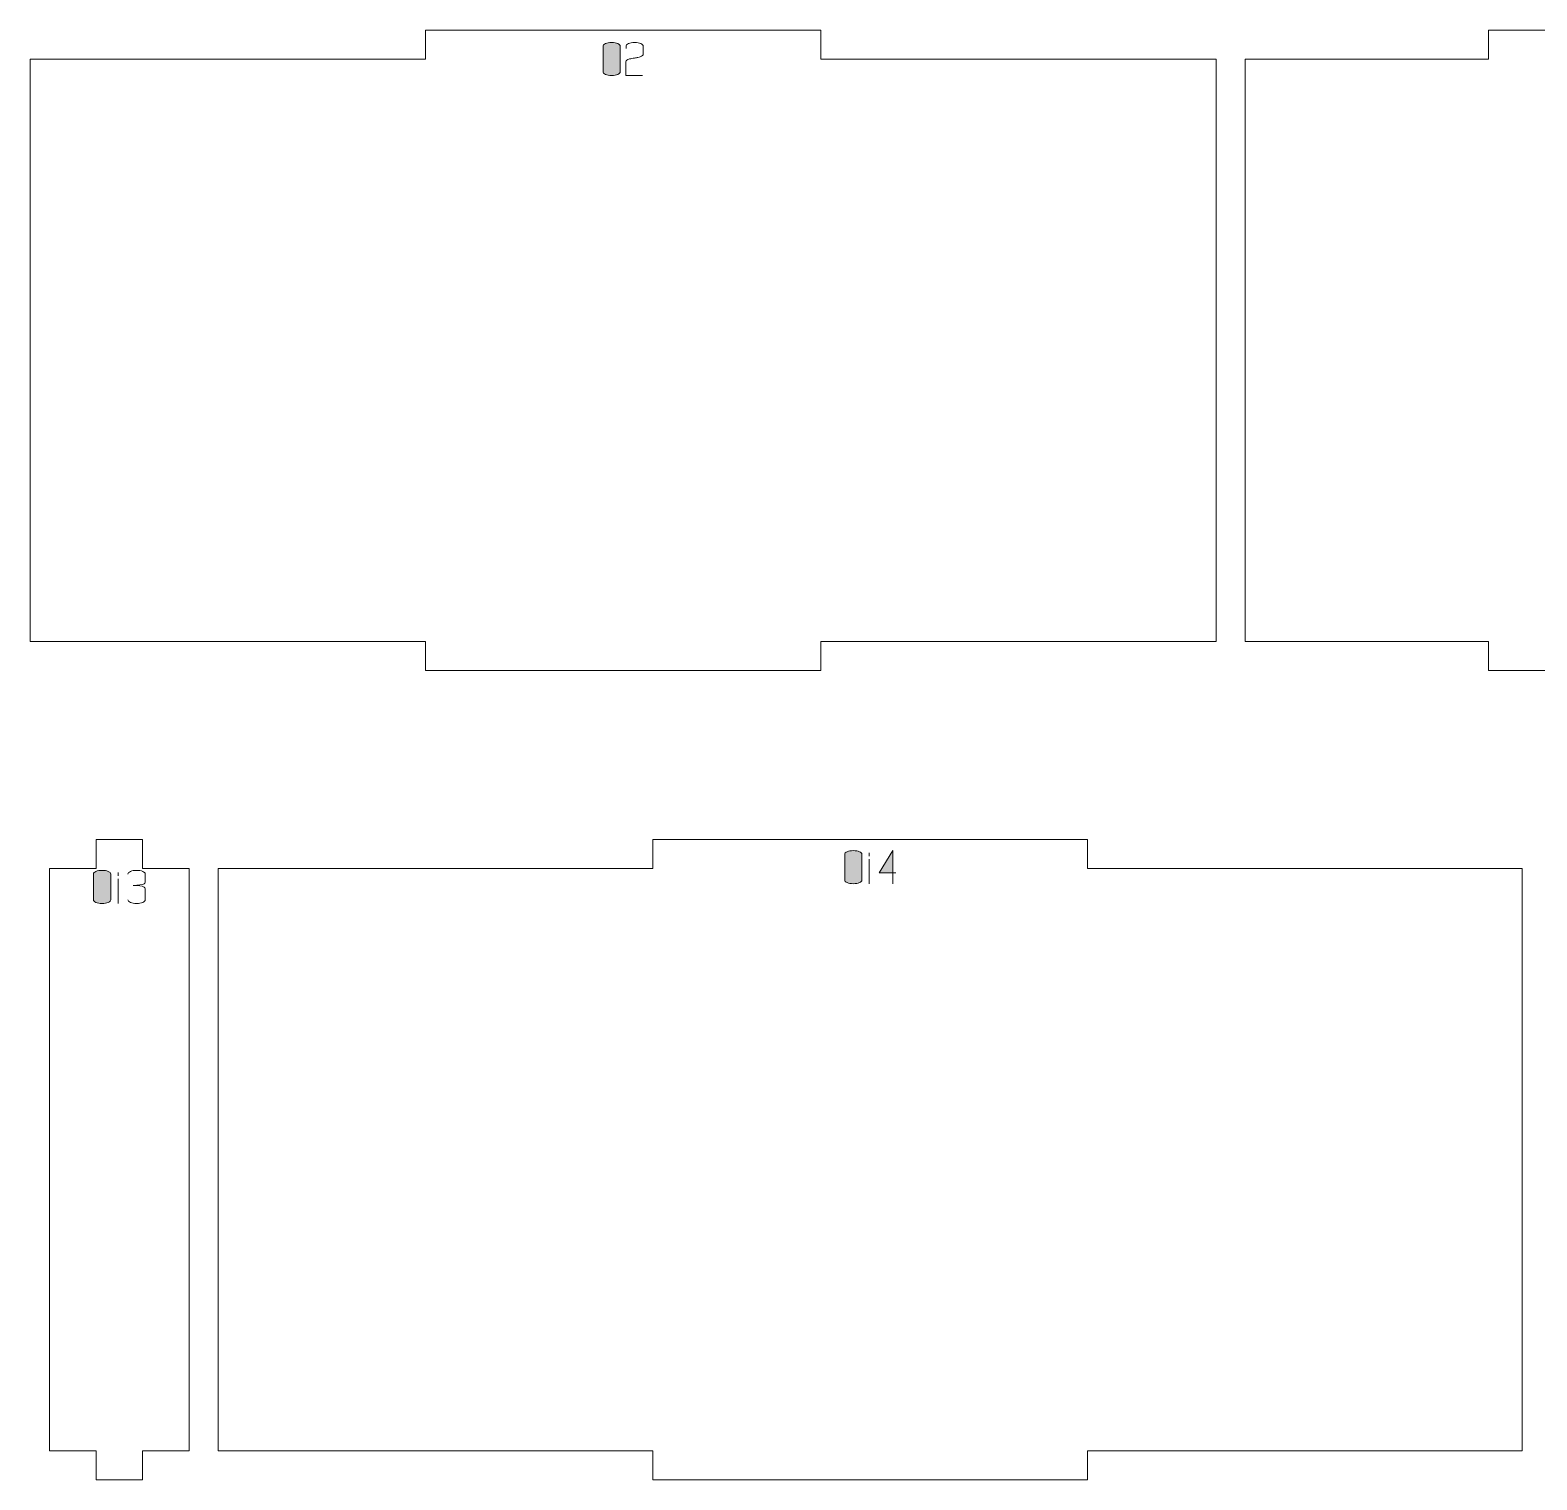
# Model space of a CAD drawing. Header units: centimetres. Extents: x -249 to 275, y -506 to 461.
# Drawn here: x 45.82 to 61.35, y 253.4 to 268.34 of the extents above; entities that cross this region are included whole.
import ezdxf

# ---------------------------------------------------------------- set-up
doc = ezdxf.new("R2010")
doc.units = ezdxf.units.CM
doc.header["$MEASUREMENT"] = 0
doc.layers.add('Capa 1', color=7, linetype='Continuous')

msp = doc.modelspace()

# ---------------------------------------------------------------- hatches: boundary and pattern name
at = {"layer": 'Capa 1', "true_color": 0x3e4095}
h = msp.add_hatch(color=175, dxfattribs=at)
edge = h.paths.add_edge_path()
edge.add_spline(control_points=[(51.7211, 267.91115), (51.7211, 267.90061), (51.72958, 267.89164), (51.74654, 267.88423), (51.76349, 267.87682), (51.78465, 267.87312), (51.81, 267.87312), (51.83535, 267.87312), (51.85651, 267.87682), (51.87347, 267.88423), (51.89042, 267.89164), (51.8989, 267.90061), (51.8989, 267.91115), (51.8989, 267.91115), (51.8989, 268.17587), (51.8989, 268.17587), (51.8989, 268.18641), (51.89042, 268.19538), (51.87347, 268.20279), (51.85651, 268.2102), (51.83535, 268.2139), (51.81, 268.2139), (51.78465, 268.2139), (51.76349, 268.2102), (51.74654, 268.20279), (51.72958, 268.19538), (51.7211, 268.18641), (51.7211, 268.17587), (51.7211, 268.17587), (51.7211, 267.91115), (51.7211, 267.91115)], knot_values=[0, 0, 0, 0, 0.1, 0.1, 0.1, 0.2, 0.2, 0.2, 0.3, 0.3, 0.3, 0.4, 0.4, 0.4, 0.5, 0.5, 0.5, 0.6, 0.6, 0.6, 0.7, 0.7, 0.7, 0.8, 0.8, 0.8, 0.9, 0.9, 0.9, 1, 1, 1, 1], degree=3, periodic=1)
h = msp.add_hatch(color=175, dxfattribs=at)
edge = h.paths.add_edge_path()
edge.add_spline(control_points=[(51.8989, 267.91115), (51.8989, 267.90061), (51.89042, 267.89164), (51.87347, 267.88423), (51.85651, 267.87682), (51.83535, 267.87312), (51.81, 267.87312), (51.78465, 267.87312), (51.76349, 267.87682), (51.74654, 267.88423), (51.72958, 267.89164), (51.7211, 267.90061), (51.7211, 267.91115), (51.7211, 267.91115), (51.7211, 268.17587), (51.7211, 268.17587), (51.7211, 268.18641), (51.72958, 268.19538), (51.74654, 268.20279), (51.76349, 268.2102), (51.78465, 268.2139), (51.81, 268.2139), (51.83535, 268.2139), (51.85651, 268.2102), (51.87347, 268.20279), (51.89042, 268.19538), (51.8989, 268.18641), (51.8989, 268.17587), (51.8989, 268.17587), (51.8989, 267.91115), (51.8989, 267.91115)], knot_values=[0, 0, 0, 0, 0.1, 0.1, 0.1, 0.2, 0.2, 0.2, 0.3, 0.3, 0.3, 0.4, 0.4, 0.4, 0.5, 0.5, 0.5, 0.6, 0.6, 0.6, 0.7, 0.7, 0.7, 0.8, 0.8, 0.8, 0.9, 0.9, 0.9, 1, 1, 1, 1], degree=3, periodic=1)
h = msp.add_hatch(color=175, dxfattribs=at)
edge = h.paths.add_edge_path()
edge.add_spline(control_points=[(51.95768, 267.87312), (51.95768, 267.87312), (51.95768, 268.01585), (51.95768, 268.01585), (51.95866, 268.0287), (51.97035, 268.03857), (51.99274, 268.04549), (52.00196, 268.04615), (52.01077, 268.04722), (52.01917, 268.0487), (52.02756, 268.05018), (52.03604, 268.05174), (52.0446, 268.05339), (52.06041, 268.05602), (52.07251, 268.05816), (52.0809, 268.05981), (52.0893, 268.06146), (52.09745, 268.0636), (52.10535, 268.06623), (52.12576, 268.0738), (52.13597, 268.08352), (52.13597, 268.09537), (52.13597, 268.09537), (52.13597, 268.17587), (52.13597, 268.17587), (52.13597, 268.18641), (52.12749, 268.19538), (52.11054, 268.20279), (52.09358, 268.2102), (52.07242, 268.2139), (52.04707, 268.2139), (52.02172, 268.2139), (52.00056, 268.2102), (51.98361, 268.20279), (51.96665, 268.19538), (51.95817, 268.18641), (51.95817, 268.17587), (51.95817, 268.17587), (51.95817, 268.15167), (51.95817, 268.15167), (51.95817, 268.15167), (51.95817, 268.17587), (51.95817, 268.17587), (51.95817, 268.18641), (51.96665, 268.19538), (51.98361, 268.20279), (52.00056, 268.2102), (52.02172, 268.2139), (52.04707, 268.2139), (52.07242, 268.2139), (52.09358, 268.2102), (52.11054, 268.20279), (52.12749, 268.19538), (52.13597, 268.18641), (52.13597, 268.17587), (52.13597, 268.17587), (52.13597, 268.09537), (52.13597, 268.09537), (52.13597, 268.08352), (52.12576, 268.0738), (52.10535, 268.06623), (52.09745, 268.0636), (52.0893, 268.06146), (52.0809, 268.05981), (52.07251, 268.05816), (52.06041, 268.05602), (52.0446, 268.05339), (52.03604, 268.05174), (52.02756, 268.05018), (52.01917, 268.0487), (52.01077, 268.04722), (52.00196, 268.04615), (51.99274, 268.04549), (51.97035, 268.03857), (51.95866, 268.0287), (51.95768, 268.01585), (51.95768, 268.01585), (51.95768, 267.87312), (51.95768, 267.87312), (51.95768, 267.87312), (52.12659, 267.87312), (52.12659, 267.87312), (52.12659, 267.87312), (51.95768, 267.87312), (51.95768, 267.87312)], knot_values=[0, 0, 0, 0, 0.03571429, 0.03571429, 0.03571429, 0.07142857, 0.07142857, 0.07142857, 0.10714286, 0.10714286, 0.10714286, 0.14285714, 0.14285714, 0.14285714, 0.17857143, 0.17857143, 0.17857143, 0.21428571, 0.21428571, 0.21428571, 0.25, 0.25, 0.25, 0.28571429, 0.28571429, 0.28571429, 0.32142857, 0.32142857, 0.32142857, 0.35714286, 0.35714286, 0.35714286, 0.39285714, 0.39285714, 0.39285714, 0.42857143, 0.42857143, 0.42857143, 0.46428571, 0.46428571, 0.46428571, 0.5, 0.5, 0.5, 0.53571429, 0.53571429, 0.53571429, 0.57142857, 0.57142857, 0.57142857, 0.60714286, 0.60714286, 0.60714286, 0.64285714, 0.64285714, 0.64285714, 0.67857143, 0.67857143, 0.67857143, 0.71428571, 0.71428571, 0.71428571, 0.75, 0.75, 0.75, 0.78571429, 0.78571429, 0.78571429, 0.82142857, 0.82142857, 0.82142857, 0.85714286, 0.85714286, 0.85714286, 0.89285714, 0.89285714, 0.89285714, 0.92857143, 0.92857143, 0.92857143, 0.96428571, 0.96428571, 0.96428571, 1, 1, 1, 1], degree=3, periodic=1)
h = msp.add_hatch(color=175, dxfattribs=at)
edge = h.paths.add_edge_path()
edge.add_spline(control_points=[(54.2117, 259.58351), (54.2117, 259.57297), (54.22018, 259.564), (54.23714, 259.55659), (54.25409, 259.54918), (54.27525, 259.54548), (54.3006, 259.54548), (54.32595, 259.54548), (54.34711, 259.54918), (54.36407, 259.55659), (54.38102, 259.564), (54.3895, 259.57297), (54.3895, 259.58351), (54.3895, 259.58351), (54.3895, 259.84823), (54.3895, 259.84823), (54.3895, 259.85877), (54.38102, 259.86774), (54.36407, 259.87515), (54.34711, 259.88256), (54.32595, 259.88626), (54.3006, 259.88626), (54.27525, 259.88626), (54.25409, 259.88256), (54.23714, 259.87515), (54.22018, 259.86774), (54.2117, 259.85877), (54.2117, 259.84823), (54.2117, 259.84823), (54.2117, 259.58351), (54.2117, 259.58351)], knot_values=[0, 0, 0, 0, 0.1, 0.1, 0.1, 0.2, 0.2, 0.2, 0.3, 0.3, 0.3, 0.4, 0.4, 0.4, 0.5, 0.5, 0.5, 0.6, 0.6, 0.6, 0.7, 0.7, 0.7, 0.8, 0.8, 0.8, 0.9, 0.9, 0.9, 1, 1, 1, 1], degree=3, periodic=1)
h = msp.add_hatch(color=175, dxfattribs=at)
edge = h.paths.add_edge_path()
edge.add_spline(control_points=[(54.3895, 259.58351), (54.3895, 259.57297), (54.38102, 259.564), (54.36407, 259.55659), (54.34711, 259.54918), (54.32595, 259.54548), (54.3006, 259.54548), (54.27525, 259.54548), (54.25409, 259.54918), (54.23714, 259.55659), (54.22018, 259.564), (54.2117, 259.57297), (54.2117, 259.58351), (54.2117, 259.58351), (54.2117, 259.84823), (54.2117, 259.84823), (54.2117, 259.85877), (54.22018, 259.86774), (54.23714, 259.87515), (54.25409, 259.88256), (54.27525, 259.88626), (54.3006, 259.88626), (54.32595, 259.88626), (54.34711, 259.88256), (54.36407, 259.87515), (54.38102, 259.86774), (54.3895, 259.85877), (54.3895, 259.84823), (54.3895, 259.84823), (54.3895, 259.58351), (54.3895, 259.58351)], knot_values=[0, 0, 0, 0, 0.1, 0.1, 0.1, 0.2, 0.2, 0.2, 0.3, 0.3, 0.3, 0.4, 0.4, 0.4, 0.5, 0.5, 0.5, 0.6, 0.6, 0.6, 0.7, 0.7, 0.7, 0.8, 0.8, 0.8, 0.9, 0.9, 0.9, 1, 1, 1, 1], degree=3, periodic=1)
h = msp.add_hatch(color=175, dxfattribs=at)
edge = h.paths.add_edge_path()
edge.add_spline(control_points=[(54.46507, 259.82848), (54.46507, 259.82848), (54.46556, 259.86355), (54.46556, 259.86355), (54.46556, 259.86355), (54.46507, 259.82848), (54.46507, 259.82848)], knot_values=[0, 0, 0, 0, 0.5, 0.5, 0.5, 1, 1, 1, 1], degree=3, periodic=1)
h = msp.add_hatch(color=175, dxfattribs=at)
edge = h.paths.add_edge_path()
edge.add_spline(control_points=[(54.46507, 259.54548), (54.46507, 259.54548), (54.46507, 259.79736), (54.46507, 259.79736), (54.46507, 259.79736), (54.46507, 259.54548), (54.46507, 259.54548)], knot_values=[0, 0, 0, 0, 0.5, 0.5, 0.5, 1, 1, 1, 1], degree=3, periodic=1)
h = msp.add_hatch(color=175, dxfattribs=at)
edge = h.paths.add_edge_path()
edge.add_spline(control_points=[(54.70707, 259.65809), (54.70707, 259.65809), (54.70707, 259.88676), (54.70707, 259.88676), (54.70707, 259.88676), (54.5673, 259.65809), (54.5673, 259.65809), (54.5673, 259.65809), (54.70707, 259.65809), (54.70707, 259.65809)], knot_values=[0, 0, 0, 0, 0.33333333, 0.33333333, 0.33333333, 0.66666667, 0.66666667, 0.66666667, 1, 1, 1, 1], degree=3, periodic=1)
h = msp.add_hatch(color=175, dxfattribs=at)
edge = h.paths.add_edge_path()
edge.add_spline(control_points=[(54.70707, 259.65809), (54.70707, 259.65809), (54.70707, 259.54548), (54.70707, 259.54548), (54.70707, 259.54548), (54.70707, 259.65809), (54.70707, 259.65809), (54.70707, 259.65809), (54.5673, 259.65809), (54.5673, 259.65809), (54.5673, 259.65809), (54.70707, 259.88676), (54.70707, 259.88676), (54.70707, 259.88676), (54.70707, 259.65809), (54.70707, 259.65809), (54.70707, 259.65809), (54.73917, 259.65809), (54.73917, 259.65809), (54.73917, 259.65809), (54.70707, 259.65809), (54.70707, 259.65809)], knot_values=[0, 0, 0, 0, 0.14285714, 0.14285714, 0.14285714, 0.28571429, 0.28571429, 0.28571429, 0.42857143, 0.42857143, 0.42857143, 0.57142857, 0.57142857, 0.57142857, 0.71428571, 0.71428571, 0.71428571, 0.85714286, 0.85714286, 0.85714286, 1, 1, 1, 1], degree=3, periodic=1)
h = msp.add_hatch(color=175, dxfattribs=at)
edge = h.paths.add_edge_path()
edge.add_spline(control_points=[(46.46986, 259.38031), (46.46986, 259.36977), (46.47834, 259.3608), (46.4953, 259.35339), (46.51225, 259.34598), (46.53341, 259.34228), (46.55876, 259.34228), (46.58411, 259.34228), (46.60527, 259.34598), (46.62223, 259.35339), (46.63918, 259.3608), (46.64766, 259.36977), (46.64766, 259.38031), (46.64766, 259.38031), (46.64766, 259.64503), (46.64766, 259.64503), (46.64766, 259.65557), (46.63918, 259.66454), (46.62223, 259.67195), (46.60527, 259.67936), (46.58411, 259.68306), (46.55876, 259.68306), (46.53341, 259.68306), (46.51225, 259.67936), (46.4953, 259.67195), (46.47834, 259.66454), (46.46986, 259.65557), (46.46986, 259.64503), (46.46986, 259.64503), (46.46986, 259.38031), (46.46986, 259.38031)], knot_values=[0, 0, 0, 0, 0.1, 0.1, 0.1, 0.2, 0.2, 0.2, 0.3, 0.3, 0.3, 0.4, 0.4, 0.4, 0.5, 0.5, 0.5, 0.6, 0.6, 0.6, 0.7, 0.7, 0.7, 0.8, 0.8, 0.8, 0.9, 0.9, 0.9, 1, 1, 1, 1], degree=3, periodic=1)
h = msp.add_hatch(color=175, dxfattribs=at)
edge = h.paths.add_edge_path()
edge.add_spline(control_points=[(46.64766, 259.38031), (46.64766, 259.36977), (46.63918, 259.3608), (46.62223, 259.35339), (46.60527, 259.34598), (46.58411, 259.34228), (46.55876, 259.34228), (46.53341, 259.34228), (46.51225, 259.34598), (46.4953, 259.35339), (46.47834, 259.3608), (46.46986, 259.36977), (46.46986, 259.38031), (46.46986, 259.38031), (46.46986, 259.64503), (46.46986, 259.64503), (46.46986, 259.65557), (46.47834, 259.66454), (46.4953, 259.67195), (46.51225, 259.67936), (46.53341, 259.68306), (46.55876, 259.68306), (46.58411, 259.68306), (46.60527, 259.67936), (46.62223, 259.67195), (46.63918, 259.66454), (46.64766, 259.65557), (46.64766, 259.64503), (46.64766, 259.64503), (46.64766, 259.38031), (46.64766, 259.38031)], knot_values=[0, 0, 0, 0, 0.1, 0.1, 0.1, 0.2, 0.2, 0.2, 0.3, 0.3, 0.3, 0.4, 0.4, 0.4, 0.5, 0.5, 0.5, 0.6, 0.6, 0.6, 0.7, 0.7, 0.7, 0.8, 0.8, 0.8, 0.9, 0.9, 0.9, 1, 1, 1, 1], degree=3, periodic=1)
h = msp.add_hatch(color=175, dxfattribs=at)
edge = h.paths.add_edge_path()
edge.add_spline(control_points=[(46.72323, 259.62528), (46.72323, 259.62528), (46.72372, 259.66035), (46.72372, 259.66035), (46.72372, 259.66035), (46.72323, 259.62528), (46.72323, 259.62528)], knot_values=[0, 0, 0, 0, 0.5, 0.5, 0.5, 1, 1, 1, 1], degree=3, periodic=1)
h = msp.add_hatch(color=175, dxfattribs=at)
edge = h.paths.add_edge_path()
edge.add_spline(control_points=[(46.91436, 259.34228), (46.88901, 259.34228), (46.86785, 259.34598), (46.8509, 259.35339), (46.83394, 259.3608), (46.82546, 259.36977), (46.82546, 259.38031), (46.82546, 259.36977), (46.83394, 259.3608), (46.8509, 259.35339), (46.86785, 259.34598), (46.88901, 259.34228), (46.91436, 259.34228), (46.93971, 259.34228), (46.96087, 259.34598), (46.97783, 259.35339), (46.99478, 259.3608), (47.00326, 259.36977), (47.00326, 259.38031), (47.00326, 259.38031), (47.00326, 259.49143), (47.00326, 259.49143), (47.00326, 259.50032), (46.99717, 259.50806), (46.98499, 259.51465), (46.9728, 259.52123), (46.93708, 259.52568), (46.87781, 259.52798), (46.93675, 259.5316), (46.97215, 259.53588), (46.984, 259.54082), (46.99585, 259.54576), (47.00227, 259.55383), (47.00326, 259.56502), (47.00326, 259.56502), (47.00326, 259.64503), (47.00326, 259.64503), (47.00326, 259.65557), (46.99478, 259.66454), (46.97783, 259.67195), (46.96087, 259.67936), (46.93971, 259.68306), (46.91436, 259.68306), (46.88901, 259.68306), (46.86785, 259.67936), (46.8509, 259.67195), (46.83394, 259.66454), (46.82546, 259.65557), (46.82546, 259.64503), (46.82546, 259.65557), (46.83394, 259.66454), (46.8509, 259.67195), (46.86785, 259.67936), (46.88901, 259.68306), (46.91436, 259.68306), (46.93971, 259.68306), (46.96087, 259.67936), (46.97783, 259.67195), (46.99478, 259.66454), (47.00326, 259.65557), (47.00326, 259.64503), (47.00326, 259.64503), (47.00326, 259.56502), (47.00326, 259.56502), (47.00227, 259.55383), (46.99585, 259.54576), (46.984, 259.54082), (46.97215, 259.53588), (46.93675, 259.5316), (46.87781, 259.52798), (46.93708, 259.52568), (46.9728, 259.52123), (46.98499, 259.51465), (46.99717, 259.50806), (47.00326, 259.50032), (47.00326, 259.49143), (47.00326, 259.49143), (47.00326, 259.38031), (47.00326, 259.38031), (47.00326, 259.36977), (46.99478, 259.3608), (46.97783, 259.35339), (46.96087, 259.34598), (46.93971, 259.34228), (46.91436, 259.34228)], knot_values=[0, 0, 0, 0, 0.03571429, 0.03571429, 0.03571429, 0.07142857, 0.07142857, 0.07142857, 0.10714286, 0.10714286, 0.10714286, 0.14285714, 0.14285714, 0.14285714, 0.17857143, 0.17857143, 0.17857143, 0.21428571, 0.21428571, 0.21428571, 0.25, 0.25, 0.25, 0.28571429, 0.28571429, 0.28571429, 0.32142857, 0.32142857, 0.32142857, 0.35714286, 0.35714286, 0.35714286, 0.39285714, 0.39285714, 0.39285714, 0.42857143, 0.42857143, 0.42857143, 0.46428571, 0.46428571, 0.46428571, 0.5, 0.5, 0.5, 0.53571429, 0.53571429, 0.53571429, 0.57142857, 0.57142857, 0.57142857, 0.60714286, 0.60714286, 0.60714286, 0.64285714, 0.64285714, 0.64285714, 0.67857143, 0.67857143, 0.67857143, 0.71428571, 0.71428571, 0.71428571, 0.75, 0.75, 0.75, 0.78571429, 0.78571429, 0.78571429, 0.82142857, 0.82142857, 0.82142857, 0.85714286, 0.85714286, 0.85714286, 0.89285714, 0.89285714, 0.89285714, 0.92857143, 0.92857143, 0.92857143, 0.96428571, 0.96428571, 0.96428571, 1, 1, 1, 1], degree=3, periodic=1)
h = msp.add_hatch(color=175, dxfattribs=at)
edge = h.paths.add_edge_path()
edge.add_spline(control_points=[(46.72323, 259.34228), (46.72323, 259.34228), (46.72323, 259.59416), (46.72323, 259.59416), (46.72323, 259.59416), (46.72323, 259.34228), (46.72323, 259.34228)], knot_values=[0, 0, 0, 0, 0.5, 0.5, 0.5, 1, 1, 1, 1], degree=3, periodic=1)

# ---------------------------------------------------------------- linework, layer by layer
at = {"layer": 'Capa 1', "color": 1, "lineweight": 9}
for points in [[(45.8171, 268.0409), (45.8171, 268.0409), (45.8171, 262.0409), (45.8171, 262.0409), (45.8171, 262.0409), (49.89139, 262.0409), (49.89139, 262.0409), (49.89139, 262.0409), (49.89139, 261.7409), (49.89139, 261.7409), (49.89139, 261.7409), (53.96568, 261.7409), (53.96568, 261.7409), (53.96568, 261.7409), (53.96568, 262.0409), (53.96568, 262.0409), (53.96568, 262.0409), (58.03997, 262.0409), (58.03997, 262.0409), (58.03997, 262.0409), (58.03997, 268.0409), (58.03997, 268.0409), (58.03997, 268.0409), (53.96568, 268.0409), (53.96568, 268.0409), (53.96568, 268.0409), (53.96568, 268.3409), (53.96568, 268.3409), (53.96568, 268.3409), (49.89139, 268.3409), (49.89139, 268.3409), (49.89139, 268.3409), (49.89139, 268.0409), (49.89139, 268.0409), (49.89139, 268.0409), (45.8171, 268.0409), (45.8171, 268.0409)], [(58.33997, 268.0409), (58.33997, 268.0409), (58.33997, 262.0409), (58.33997, 262.0409), (58.33997, 262.0409), (60.84665, 262.0409), (60.84665, 262.0409), (60.84665, 262.0409), (60.84665, 261.7409), (60.84665, 261.7409), (60.84665, 261.7409), (63.35332, 261.7409), (63.35332, 261.7409), (63.35332, 261.7409), (63.35332, 262.0409), (63.35332, 262.0409), (63.35332, 262.0409), (65.85999, 262.0409), (65.85999, 262.0409), (65.85999, 262.0409), (65.85999, 268.0409), (65.85999, 268.0409), (65.85999, 268.0409), (63.35332, 268.0409), (63.35332, 268.0409), (63.35332, 268.0409), (63.35332, 268.3409), (63.35332, 268.3409), (63.35332, 268.3409), (60.84665, 268.3409), (60.84665, 268.3409), (60.84665, 268.3409), (60.84665, 268.0409), (60.84665, 268.0409), (60.84665, 268.0409), (58.33997, 268.0409), (58.33997, 268.0409)], [(46.01745, 259.70268), (46.01745, 259.70268), (46.01745, 253.70268), (46.01745, 253.70268), (46.01745, 253.70268), (46.49686, 253.70268), (46.49686, 253.70268), (46.49686, 253.70268), (46.49686, 253.40268), (46.49686, 253.40268), (46.49686, 253.40268), (46.97626, 253.40268), (46.97626, 253.40268), (46.97626, 253.40268), (46.97626, 253.70268), (46.97626, 253.70268), (46.97626, 253.70268), (47.45567, 253.70268), (47.45567, 253.70268), (47.45567, 253.70268), (47.45567, 259.70268), (47.45567, 259.70268), (47.45567, 259.70268), (46.97626, 259.70268), (46.97626, 259.70268), (46.97626, 259.70268), (46.97626, 260.00268), (46.97626, 260.00268), (46.97626, 260.00268), (46.49686, 260.00268), (46.49686, 260.00268), (46.49686, 260.00268), (46.49686, 259.70268), (46.49686, 259.70268), (46.49686, 259.70268), (46.01745, 259.70268), (46.01745, 259.70268)], [(47.75567, 259.70268), (47.75567, 259.70268), (47.75567, 253.70268), (47.75567, 253.70268), (47.75567, 253.70268), (52.23552, 253.70268), (52.23552, 253.70268), (52.23552, 253.70268), (52.23552, 253.40268), (52.23552, 253.40268), (52.23552, 253.40268), (56.71537, 253.40268), (56.71537, 253.40268), (56.71537, 253.40268), (56.71537, 253.70268), (56.71537, 253.70268), (56.71537, 253.70268), (61.19521, 253.70268), (61.19521, 253.70268), (61.19521, 253.70268), (61.19521, 259.70268), (61.19521, 259.70268), (61.19521, 259.70268), (56.71537, 259.70268), (56.71537, 259.70268), (56.71537, 259.70268), (56.71537, 260.00268), (56.71537, 260.00268), (56.71537, 260.00268), (52.23552, 260.00268), (52.23552, 260.00268), (52.23552, 260.00268), (52.23552, 259.70268), (52.23552, 259.70268), (52.23552, 259.70268), (47.75567, 259.70268), (47.75567, 259.70268)]]:
    msp.add_open_spline(points, degree=3, knots=[0, 0, 0, 0, 0.08333333, 0.08333333, 0.08333333, 0.16666667, 0.16666667, 0.16666667, 0.25, 0.25, 0.25, 0.33333333, 0.33333333, 0.33333333, 0.41666667, 0.41666667, 0.41666667, 0.5, 0.5, 0.5, 0.58333333, 0.58333333, 0.58333333, 0.66666667, 0.66666667, 0.66666667, 0.75, 0.75, 0.75, 0.83333333, 0.83333333, 0.83333333, 0.91666667, 0.91666667, 0.91666667, 1, 1, 1, 1], dxfattribs=at)
at = {"layer": 'Capa 1', "color": 114, "lineweight": 9}
for points, knots in [([(51.7211, 267.91115), (51.7211, 267.90061), (51.72958, 267.89164), (51.74654, 267.88423), (51.76349, 267.87682), (51.78465, 267.87312), (51.81, 267.87312), (51.83535, 267.87312), (51.85651, 267.87682), (51.87347, 267.88423), (51.89042, 267.89164), (51.8989, 267.90061), (51.8989, 267.91115), (51.8989, 267.91115), (51.8989, 268.17587), (51.8989, 268.17587), (51.8989, 268.18641), (51.89042, 268.19538), (51.87347, 268.20279), (51.85651, 268.2102), (51.83535, 268.2139), (51.81, 268.2139), (51.78465, 268.2139), (51.76349, 268.2102), (51.74654, 268.20279), (51.72958, 268.19538), (51.7211, 268.18641), (51.7211, 268.17587), (51.7211, 268.17587), (51.7211, 267.91115), (51.7211, 267.91115)], [0, 0, 0, 0, 0.1, 0.1, 0.1, 0.2, 0.2, 0.2, 0.3, 0.3, 0.3, 0.4, 0.4, 0.4, 0.5, 0.5, 0.5, 0.6, 0.6, 0.6, 0.7, 0.7, 0.7, 0.8, 0.8, 0.8, 0.9, 0.9, 0.9, 1, 1, 1, 1]), ([(51.8989, 267.91115), (51.8989, 267.90061), (51.89042, 267.89164), (51.87347, 267.88423), (51.85651, 267.87682), (51.83535, 267.87312), (51.81, 267.87312), (51.78465, 267.87312), (51.76349, 267.87682), (51.74654, 267.88423), (51.72958, 267.89164), (51.7211, 267.90061), (51.7211, 267.91115), (51.7211, 267.91115), (51.7211, 268.17587), (51.7211, 268.17587), (51.7211, 268.18641), (51.72958, 268.19538), (51.74654, 268.20279), (51.76349, 268.2102), (51.78465, 268.2139), (51.81, 268.2139), (51.83535, 268.2139), (51.85651, 268.2102), (51.87347, 268.20279), (51.89042, 268.19538), (51.8989, 268.18641), (51.8989, 268.17587), (51.8989, 268.17587), (51.8989, 267.91115), (51.8989, 267.91115)], [0, 0, 0, 0, 0.1, 0.1, 0.1, 0.2, 0.2, 0.2, 0.3, 0.3, 0.3, 0.4, 0.4, 0.4, 0.5, 0.5, 0.5, 0.6, 0.6, 0.6, 0.7, 0.7, 0.7, 0.8, 0.8, 0.8, 0.9, 0.9, 0.9, 1, 1, 1, 1]), ([(51.95768, 267.87312), (51.95768, 267.87312), (51.95768, 268.01585), (51.95768, 268.01585), (51.95866, 268.0287), (51.97035, 268.03857), (51.99274, 268.04549), (52.00196, 268.04615), (52.01077, 268.04722), (52.01917, 268.0487), (52.02756, 268.05018), (52.03604, 268.05174), (52.0446, 268.05339), (52.06041, 268.05602), (52.07251, 268.05816), (52.0809, 268.05981), (52.0893, 268.06146), (52.09745, 268.0636), (52.10535, 268.06623), (52.12576, 268.0738), (52.13597, 268.08352), (52.13597, 268.09537), (52.13597, 268.09537), (52.13597, 268.17587), (52.13597, 268.17587), (52.13597, 268.18641), (52.12749, 268.19538), (52.11054, 268.20279), (52.09358, 268.2102), (52.07242, 268.2139), (52.04707, 268.2139), (52.02172, 268.2139), (52.00056, 268.2102), (51.98361, 268.20279), (51.96665, 268.19538), (51.95817, 268.18641), (51.95817, 268.17587), (51.95817, 268.17587), (51.95817, 268.15167), (51.95817, 268.15167), (51.95817, 268.15167), (51.95817, 268.17587), (51.95817, 268.17587), (51.95817, 268.18641), (51.96665, 268.19538), (51.98361, 268.20279), (52.00056, 268.2102), (52.02172, 268.2139), (52.04707, 268.2139), (52.07242, 268.2139), (52.09358, 268.2102), (52.11054, 268.20279), (52.12749, 268.19538), (52.13597, 268.18641), (52.13597, 268.17587), (52.13597, 268.17587), (52.13597, 268.09537), (52.13597, 268.09537), (52.13597, 268.08352), (52.12576, 268.0738), (52.10535, 268.06623), (52.09745, 268.0636), (52.0893, 268.06146), (52.0809, 268.05981), (52.07251, 268.05816), (52.06041, 268.05602), (52.0446, 268.05339), (52.03604, 268.05174), (52.02756, 268.05018), (52.01917, 268.0487), (52.01077, 268.04722), (52.00196, 268.04615), (51.99274, 268.04549), (51.97035, 268.03857), (51.95866, 268.0287), (51.95768, 268.01585), (51.95768, 268.01585), (51.95768, 267.87312), (51.95768, 267.87312), (51.95768, 267.87312), (52.12659, 267.87312), (52.12659, 267.87312), (52.12659, 267.87312), (51.95768, 267.87312), (51.95768, 267.87312)], [0, 0, 0, 0, 0.03571429, 0.03571429, 0.03571429, 0.07142857, 0.07142857, 0.07142857, 0.10714286, 0.10714286, 0.10714286, 0.14285714, 0.14285714, 0.14285714, 0.17857143, 0.17857143, 0.17857143, 0.21428571, 0.21428571, 0.21428571, 0.25, 0.25, 0.25, 0.28571429, 0.28571429, 0.28571429, 0.32142857, 0.32142857, 0.32142857, 0.35714286, 0.35714286, 0.35714286, 0.39285714, 0.39285714, 0.39285714, 0.42857143, 0.42857143, 0.42857143, 0.46428571, 0.46428571, 0.46428571, 0.5, 0.5, 0.5, 0.53571429, 0.53571429, 0.53571429, 0.57142857, 0.57142857, 0.57142857, 0.60714286, 0.60714286, 0.60714286, 0.64285714, 0.64285714, 0.64285714, 0.67857143, 0.67857143, 0.67857143, 0.71428571, 0.71428571, 0.71428571, 0.75, 0.75, 0.75, 0.78571429, 0.78571429, 0.78571429, 0.82142857, 0.82142857, 0.82142857, 0.85714286, 0.85714286, 0.85714286, 0.89285714, 0.89285714, 0.89285714, 0.92857143, 0.92857143, 0.92857143, 0.96428571, 0.96428571, 0.96428571, 1, 1, 1, 1]), ([(54.2117, 259.58351), (54.2117, 259.57297), (54.22018, 259.564), (54.23714, 259.55659), (54.25409, 259.54918), (54.27525, 259.54548), (54.3006, 259.54548), (54.32595, 259.54548), (54.34711, 259.54918), (54.36407, 259.55659), (54.38102, 259.564), (54.3895, 259.57297), (54.3895, 259.58351), (54.3895, 259.58351), (54.3895, 259.84823), (54.3895, 259.84823), (54.3895, 259.85877), (54.38102, 259.86774), (54.36407, 259.87515), (54.34711, 259.88256), (54.32595, 259.88626), (54.3006, 259.88626), (54.27525, 259.88626), (54.25409, 259.88256), (54.23714, 259.87515), (54.22018, 259.86774), (54.2117, 259.85877), (54.2117, 259.84823), (54.2117, 259.84823), (54.2117, 259.58351), (54.2117, 259.58351)], [0, 0, 0, 0, 0.1, 0.1, 0.1, 0.2, 0.2, 0.2, 0.3, 0.3, 0.3, 0.4, 0.4, 0.4, 0.5, 0.5, 0.5, 0.6, 0.6, 0.6, 0.7, 0.7, 0.7, 0.8, 0.8, 0.8, 0.9, 0.9, 0.9, 1, 1, 1, 1]), ([(54.3895, 259.58351), (54.3895, 259.57297), (54.38102, 259.564), (54.36407, 259.55659), (54.34711, 259.54918), (54.32595, 259.54548), (54.3006, 259.54548), (54.27525, 259.54548), (54.25409, 259.54918), (54.23714, 259.55659), (54.22018, 259.564), (54.2117, 259.57297), (54.2117, 259.58351), (54.2117, 259.58351), (54.2117, 259.84823), (54.2117, 259.84823), (54.2117, 259.85877), (54.22018, 259.86774), (54.23714, 259.87515), (54.25409, 259.88256), (54.27525, 259.88626), (54.3006, 259.88626), (54.32595, 259.88626), (54.34711, 259.88256), (54.36407, 259.87515), (54.38102, 259.86774), (54.3895, 259.85877), (54.3895, 259.84823), (54.3895, 259.84823), (54.3895, 259.58351), (54.3895, 259.58351)], [0, 0, 0, 0, 0.1, 0.1, 0.1, 0.2, 0.2, 0.2, 0.3, 0.3, 0.3, 0.4, 0.4, 0.4, 0.5, 0.5, 0.5, 0.6, 0.6, 0.6, 0.7, 0.7, 0.7, 0.8, 0.8, 0.8, 0.9, 0.9, 0.9, 1, 1, 1, 1]), ([(54.46507, 259.82848), (54.46507, 259.82848), (54.46556, 259.86355), (54.46556, 259.86355), (54.46556, 259.86355), (54.46507, 259.82848), (54.46507, 259.82848)], [0, 0, 0, 0, 0.5, 0.5, 0.5, 1, 1, 1, 1]), ([(54.46507, 259.54548), (54.46507, 259.54548), (54.46507, 259.79736), (54.46507, 259.79736), (54.46507, 259.79736), (54.46507, 259.54548), (54.46507, 259.54548)], [0, 0, 0, 0, 0.5, 0.5, 0.5, 1, 1, 1, 1]), ([(54.70707, 259.65809), (54.70707, 259.65809), (54.70707, 259.88676), (54.70707, 259.88676), (54.70707, 259.88676), (54.5673, 259.65809), (54.5673, 259.65809), (54.5673, 259.65809), (54.70707, 259.65809), (54.70707, 259.65809)], [0, 0, 0, 0, 0.33333333, 0.33333333, 0.33333333, 0.66666667, 0.66666667, 0.66666667, 1, 1, 1, 1]), ([(54.70707, 259.65809), (54.70707, 259.65809), (54.70707, 259.54548), (54.70707, 259.54548), (54.70707, 259.54548), (54.70707, 259.65809), (54.70707, 259.65809), (54.70707, 259.65809), (54.5673, 259.65809), (54.5673, 259.65809), (54.5673, 259.65809), (54.70707, 259.88676), (54.70707, 259.88676), (54.70707, 259.88676), (54.70707, 259.65809), (54.70707, 259.65809), (54.70707, 259.65809), (54.73917, 259.65809), (54.73917, 259.65809), (54.73917, 259.65809), (54.70707, 259.65809), (54.70707, 259.65809)], [0, 0, 0, 0, 0.14285714, 0.14285714, 0.14285714, 0.28571429, 0.28571429, 0.28571429, 0.42857143, 0.42857143, 0.42857143, 0.57142857, 0.57142857, 0.57142857, 0.71428571, 0.71428571, 0.71428571, 0.85714286, 0.85714286, 0.85714286, 1, 1, 1, 1]), ([(46.46986, 259.38031), (46.46986, 259.36977), (46.47834, 259.3608), (46.4953, 259.35339), (46.51225, 259.34598), (46.53341, 259.34228), (46.55876, 259.34228), (46.58411, 259.34228), (46.60527, 259.34598), (46.62223, 259.35339), (46.63918, 259.3608), (46.64766, 259.36977), (46.64766, 259.38031), (46.64766, 259.38031), (46.64766, 259.64503), (46.64766, 259.64503), (46.64766, 259.65557), (46.63918, 259.66454), (46.62223, 259.67195), (46.60527, 259.67936), (46.58411, 259.68306), (46.55876, 259.68306), (46.53341, 259.68306), (46.51225, 259.67936), (46.4953, 259.67195), (46.47834, 259.66454), (46.46986, 259.65557), (46.46986, 259.64503), (46.46986, 259.64503), (46.46986, 259.38031), (46.46986, 259.38031)], [0, 0, 0, 0, 0.1, 0.1, 0.1, 0.2, 0.2, 0.2, 0.3, 0.3, 0.3, 0.4, 0.4, 0.4, 0.5, 0.5, 0.5, 0.6, 0.6, 0.6, 0.7, 0.7, 0.7, 0.8, 0.8, 0.8, 0.9, 0.9, 0.9, 1, 1, 1, 1]), ([(46.64766, 259.38031), (46.64766, 259.36977), (46.63918, 259.3608), (46.62223, 259.35339), (46.60527, 259.34598), (46.58411, 259.34228), (46.55876, 259.34228), (46.53341, 259.34228), (46.51225, 259.34598), (46.4953, 259.35339), (46.47834, 259.3608), (46.46986, 259.36977), (46.46986, 259.38031), (46.46986, 259.38031), (46.46986, 259.64503), (46.46986, 259.64503), (46.46986, 259.65557), (46.47834, 259.66454), (46.4953, 259.67195), (46.51225, 259.67936), (46.53341, 259.68306), (46.55876, 259.68306), (46.58411, 259.68306), (46.60527, 259.67936), (46.62223, 259.67195), (46.63918, 259.66454), (46.64766, 259.65557), (46.64766, 259.64503), (46.64766, 259.64503), (46.64766, 259.38031), (46.64766, 259.38031)], [0, 0, 0, 0, 0.1, 0.1, 0.1, 0.2, 0.2, 0.2, 0.3, 0.3, 0.3, 0.4, 0.4, 0.4, 0.5, 0.5, 0.5, 0.6, 0.6, 0.6, 0.7, 0.7, 0.7, 0.8, 0.8, 0.8, 0.9, 0.9, 0.9, 1, 1, 1, 1]), ([(46.72323, 259.62528), (46.72323, 259.62528), (46.72372, 259.66035), (46.72372, 259.66035), (46.72372, 259.66035), (46.72323, 259.62528), (46.72323, 259.62528)], [0, 0, 0, 0, 0.5, 0.5, 0.5, 1, 1, 1, 1]), ([(46.91436, 259.34228), (46.88901, 259.34228), (46.86785, 259.34598), (46.8509, 259.35339), (46.83394, 259.3608), (46.82546, 259.36977), (46.82546, 259.38031), (46.82546, 259.36977), (46.83394, 259.3608), (46.8509, 259.35339), (46.86785, 259.34598), (46.88901, 259.34228), (46.91436, 259.34228), (46.93971, 259.34228), (46.96087, 259.34598), (46.97783, 259.35339), (46.99478, 259.3608), (47.00326, 259.36977), (47.00326, 259.38031), (47.00326, 259.38031), (47.00326, 259.49143), (47.00326, 259.49143), (47.00326, 259.50032), (46.99717, 259.50806), (46.98499, 259.51465), (46.9728, 259.52123), (46.93708, 259.52568), (46.87781, 259.52798), (46.93675, 259.5316), (46.97215, 259.53588), (46.984, 259.54082), (46.99585, 259.54576), (47.00227, 259.55383), (47.00326, 259.56502), (47.00326, 259.56502), (47.00326, 259.64503), (47.00326, 259.64503), (47.00326, 259.65557), (46.99478, 259.66454), (46.97783, 259.67195), (46.96087, 259.67936), (46.93971, 259.68306), (46.91436, 259.68306), (46.88901, 259.68306), (46.86785, 259.67936), (46.8509, 259.67195), (46.83394, 259.66454), (46.82546, 259.65557), (46.82546, 259.64503), (46.82546, 259.65557), (46.83394, 259.66454), (46.8509, 259.67195), (46.86785, 259.67936), (46.88901, 259.68306), (46.91436, 259.68306), (46.93971, 259.68306), (46.96087, 259.67936), (46.97783, 259.67195), (46.99478, 259.66454), (47.00326, 259.65557), (47.00326, 259.64503), (47.00326, 259.64503), (47.00326, 259.56502), (47.00326, 259.56502), (47.00227, 259.55383), (46.99585, 259.54576), (46.984, 259.54082), (46.97215, 259.53588), (46.93675, 259.5316), (46.87781, 259.52798), (46.93708, 259.52568), (46.9728, 259.52123), (46.98499, 259.51465), (46.99717, 259.50806), (47.00326, 259.50032), (47.00326, 259.49143), (47.00326, 259.49143), (47.00326, 259.38031), (47.00326, 259.38031), (47.00326, 259.36977), (46.99478, 259.3608), (46.97783, 259.35339), (46.96087, 259.34598), (46.93971, 259.34228), (46.91436, 259.34228)], [0, 0, 0, 0, 0.03571429, 0.03571429, 0.03571429, 0.07142857, 0.07142857, 0.07142857, 0.10714286, 0.10714286, 0.10714286, 0.14285714, 0.14285714, 0.14285714, 0.17857143, 0.17857143, 0.17857143, 0.21428571, 0.21428571, 0.21428571, 0.25, 0.25, 0.25, 0.28571429, 0.28571429, 0.28571429, 0.32142857, 0.32142857, 0.32142857, 0.35714286, 0.35714286, 0.35714286, 0.39285714, 0.39285714, 0.39285714, 0.42857143, 0.42857143, 0.42857143, 0.46428571, 0.46428571, 0.46428571, 0.5, 0.5, 0.5, 0.53571429, 0.53571429, 0.53571429, 0.57142857, 0.57142857, 0.57142857, 0.60714286, 0.60714286, 0.60714286, 0.64285714, 0.64285714, 0.64285714, 0.67857143, 0.67857143, 0.67857143, 0.71428571, 0.71428571, 0.71428571, 0.75, 0.75, 0.75, 0.78571429, 0.78571429, 0.78571429, 0.82142857, 0.82142857, 0.82142857, 0.85714286, 0.85714286, 0.85714286, 0.89285714, 0.89285714, 0.89285714, 0.92857143, 0.92857143, 0.92857143, 0.96428571, 0.96428571, 0.96428571, 1, 1, 1, 1]), ([(46.72323, 259.34228), (46.72323, 259.34228), (46.72323, 259.59416), (46.72323, 259.59416), (46.72323, 259.59416), (46.72323, 259.34228), (46.72323, 259.34228)], [0, 0, 0, 0, 0.5, 0.5, 0.5, 1, 1, 1, 1])]:
    msp.add_open_spline(points, degree=3, knots=knots, dxfattribs=at)

doc.saveas('drawing.dxf')
